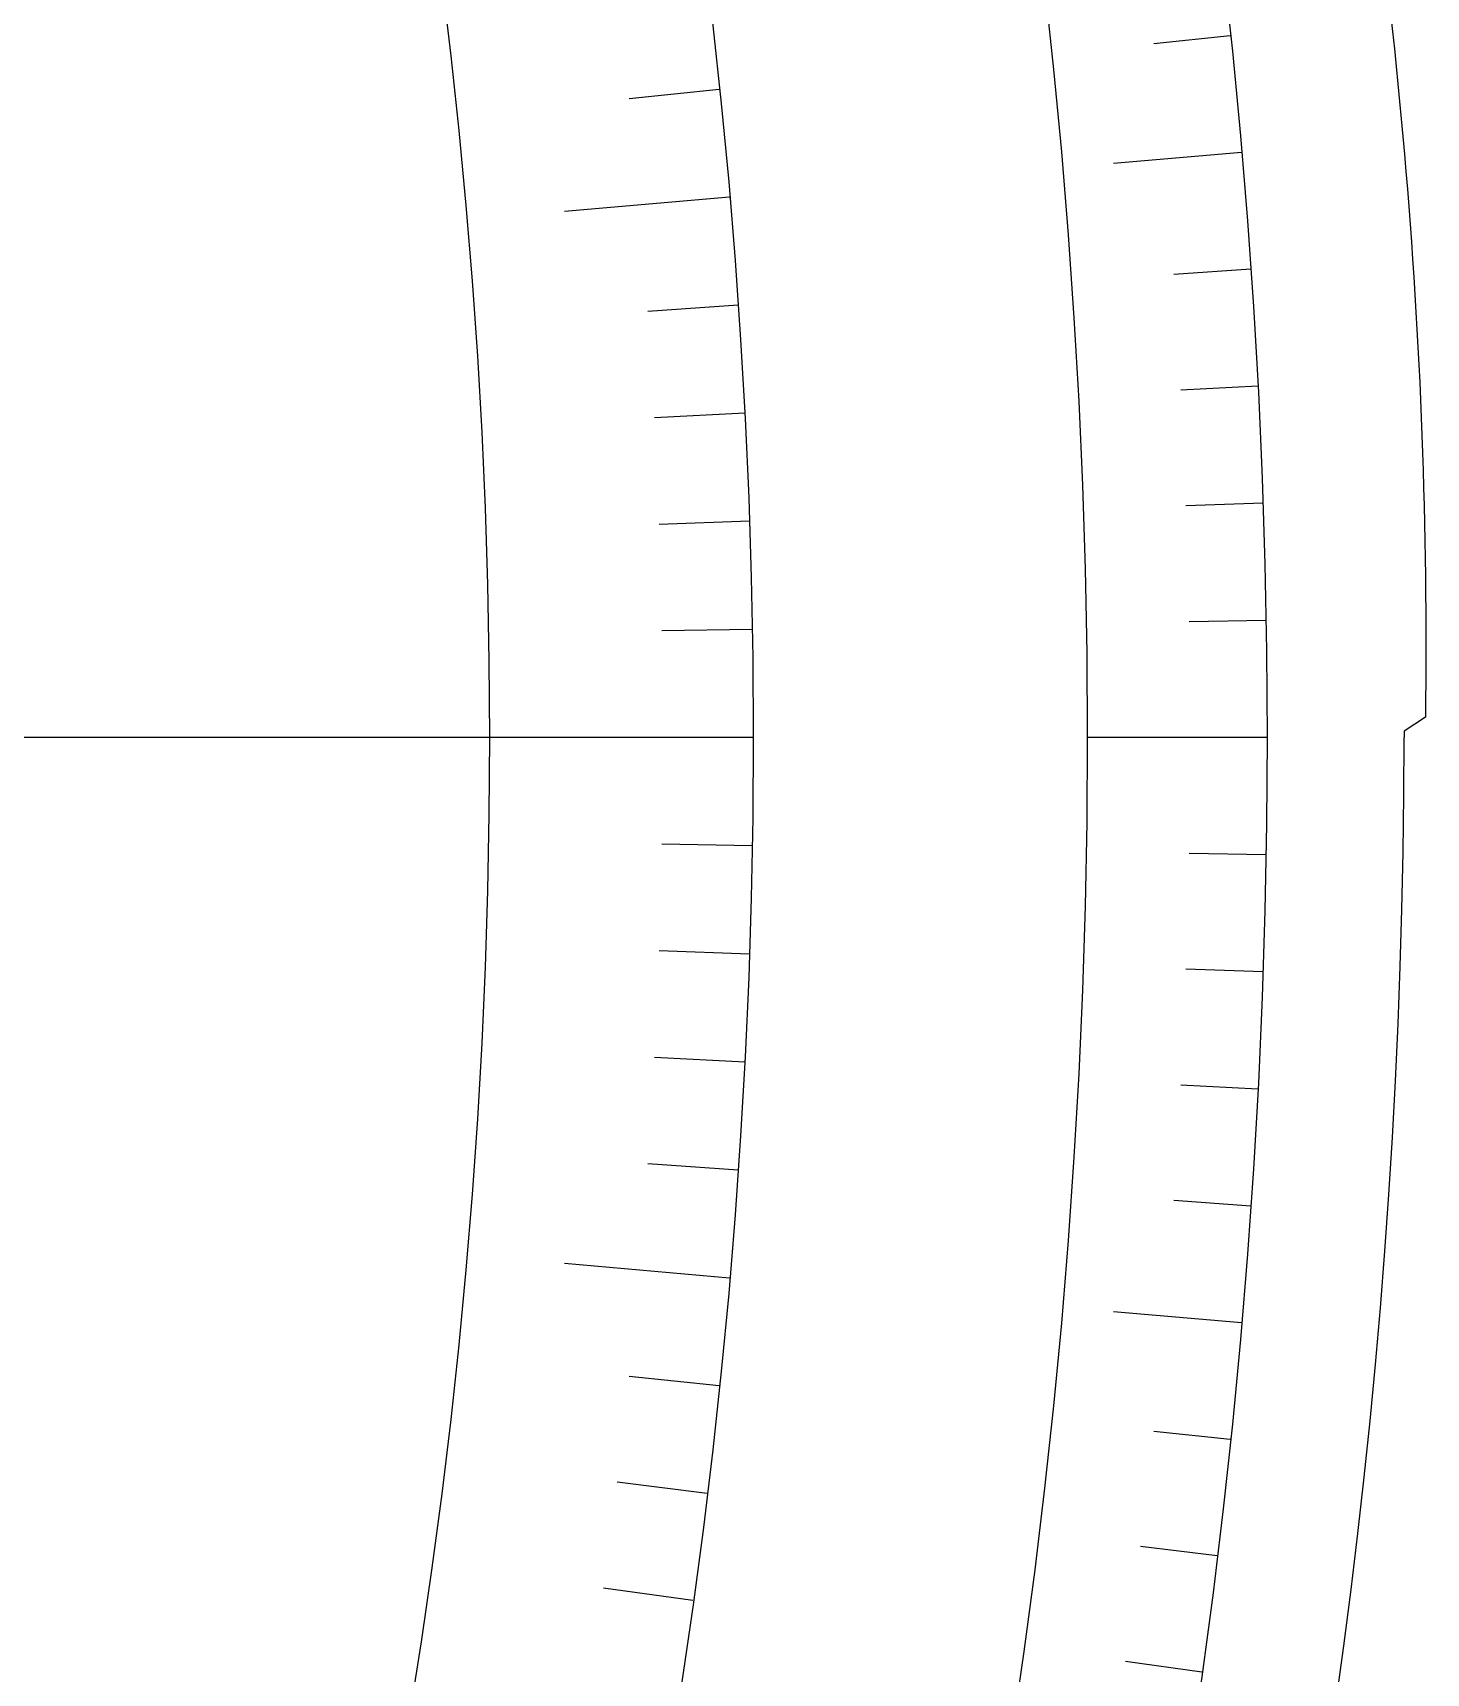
# Model space of a CAD drawing. Header units: millimetres. Extents: x -76 to 76, y -76 to 86.
# Drawn here: x 60.79 to 76.24, y -10.38 to 7.82 of the extents above; entities that cross this region are included whole.
import ezdxf

# ---------------------------------------------------------------- set-up
doc = ezdxf.new("R2010")
doc.units = ezdxf.units.MM
for name, color, linetype in [('CUT_OUTER', 1, 'Continuous'), ('ENGRAVE', 7, 'Continuous'), ('ENGRAVE_FINE', 8, 'Continuous')]:
    doc.layers.add(name, color=color, linetype=linetype)

msp = doc.modelspace()

# ---------------------------------------------------------------- linework, layer by layer
at = {"layer": 'CUT_OUTER'}
msp.add_lwpolyline([(76.24, 0.2304), (76.237, 0.2282), (75.9998, 0.0698), (76, 0)], dxfattribs=at)
for centre, radius, start, end in [((13.0817, 1.0018), 63.163, 359.300197, 10.638006), ((0.0001, -0.0001), 75.9999, 179.913117, 0.0001)]:
    msp.add_arc(centre, radius, start, end, dxfattribs=at)
at = {"layer": 'ENGRAVE'}
for points in [[(74.1966, 6.4914), (72.777, 6.3672)], [(68.5183, 5.9946), (66.6861, 5.8343)], [(68.78, 0), (60.42, 0)], [(74.48, 0), (72.485, 0)], [(68.5183, -5.9946), (66.6861, -5.8343)], [(74.1966, -6.4914), (72.777, -6.3672)]]:
    msp.add_lwpolyline(points, dxfattribs=at)
for radius in [74.48, 74.48, 72.485, 68.78, 68.78, 65.854]:
    msp.add_circle((0, 0), radius, dxfattribs=at)
at = {"layer": 'ENGRAVE_FINE'}
for points in [[(74.072, 7.7853), (73.2217, 7.6959)], [(68.4032, 7.1895), (67.4055, 7.0846)], [(74.2986, 5.1955), (73.4457, 5.1358)], [(68.6125, 4.7979), (67.6117, 4.7279)], [(74.3779, 3.898), (73.5241, 3.8532)], [(68.6857, 3.5997), (67.6839, 3.5472)], [(74.4346, 2.5993), (73.5801, 2.5695)], [(68.7381, 2.4004), (67.7355, 2.3654)], [(74.4687, 1.2999), (73.6138, 1.2849)], [(68.7695, 1.2004), (67.7665, 1.1829)], [(68.7695, -1.2004), (67.7665, -1.1829)], [(74.4687, -1.2999), (73.6138, -1.2849)], [(68.7381, -2.4004), (67.7355, -2.3654)], [(74.4346, -2.5993), (73.5801, -2.5695)], [(68.6857, -3.5997), (67.6839, -3.5472)], [(74.3779, -3.898), (73.5241, -3.8532)], [(68.6125, -4.7979), (67.6117, -4.7279)], [(74.2986, -5.1955), (73.4457, -5.1358)], [(68.4032, -7.1895), (67.4055, -7.0846)], [(74.072, -7.7853), (73.2217, -7.6959)], [(68.2673, -8.3822), (67.2716, -8.2599)], [(73.9248, -9.0768), (73.0762, -8.9726)], [(68.1106, -9.5723), (67.1172, -9.4327)], [(73.7552, -10.3656), (72.9085, -10.2466)]]:
    msp.add_lwpolyline(points, dxfattribs=at)

doc.saveas('drawing.dxf')
